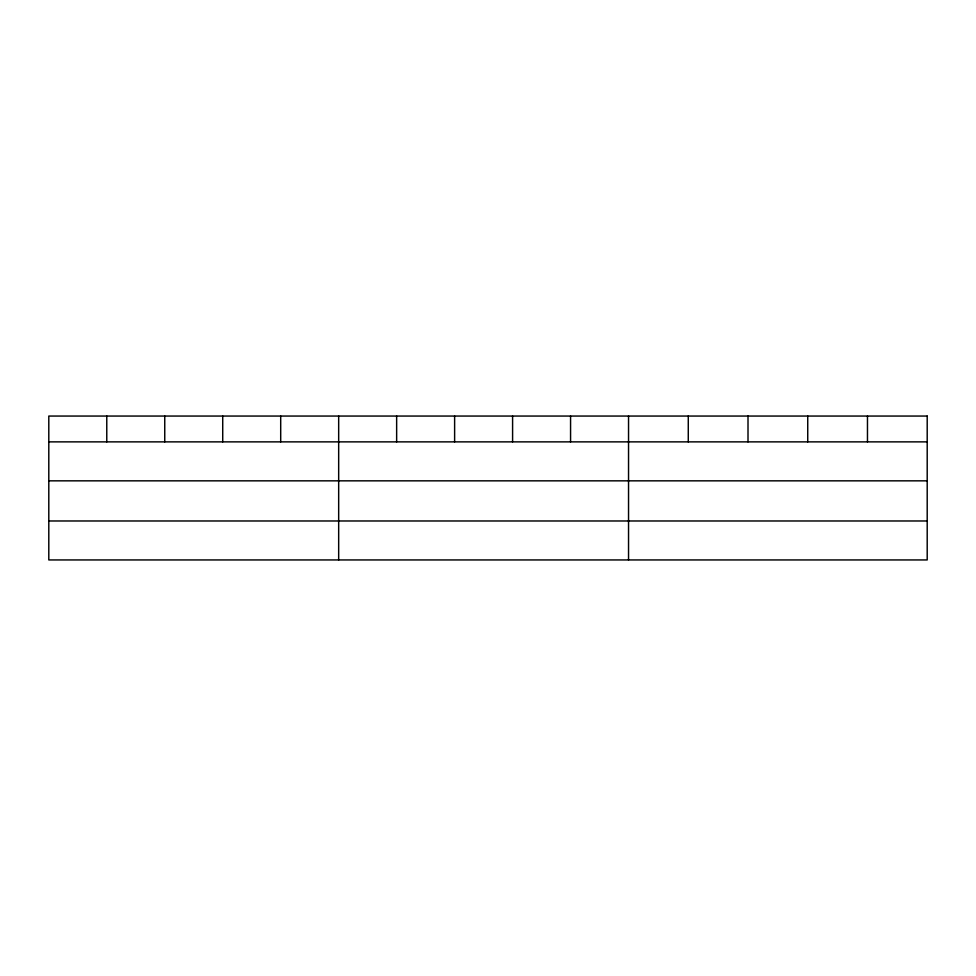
<?xml version="1.0" encoding="UTF-8"?>
<svg xmlns="http://www.w3.org/2000/svg" width="976" height="976" viewBox="0 0 976 976"><rect width="100%" height="100%" fill="white"/><g stroke="black" fill="none" stroke-linecap="round" stroke-linejoin="round"><path stroke-width="1.46" d="M48.8 441.872L927.2 441.872M48.8 480.839L927.2 480.839M48.8 520.977L927.2 520.977M867.469 416.057L867.469 441.872M807.738 416.057L807.738 441.872M748.006 416.057L748.006 441.872M688.275 416.057L688.275 441.872M628.544 416.057L628.544 559.943M570.57 416.057L570.57 441.872M512.595 416.057L512.595 441.872M454.621 416.057L454.621 441.872M396.646 416.057L396.646 441.872M338.672 416.057L338.672 559.943M280.698 416.057L280.698 441.872M222.723 416.057L222.723 441.872M164.749 416.057L164.749 441.872M106.774 416.057L106.774 441.872M927.2 416.057L48.8 416.057L48.8 559.943L927.2 559.943L927.2 416.057"/></g></svg>
